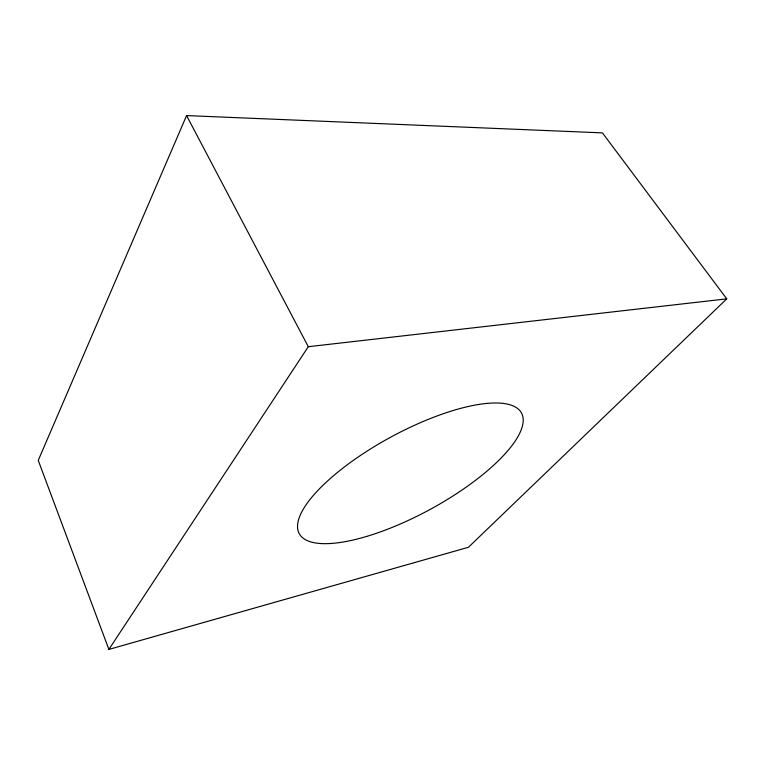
<?xml version="1.0" encoding="UTF-8"?>
<svg xmlns="http://www.w3.org/2000/svg" width="765" height="765" viewBox="0 0 765 765"><rect width="100%" height="100%" fill="white"/><g stroke="black" fill="none" stroke-linecap="round" stroke-linejoin="round"><path stroke-width="1.15" d="M186.574 115.582L38.25 460.396L108.888 649.418L468.419 547.281L726.75 298.857L602.438 132.881L186.574 115.582L308.295 346.708L108.888 649.418M308.295 346.708L726.75 298.857M366.626 536.428A126.445 41.157 -28.5 0 0 522.323 414.85A126.445 41.157 -28.5 0 0 342.146 468.706A126.445 41.157 -28.5 0 0 366.626 536.428"/></g></svg>
